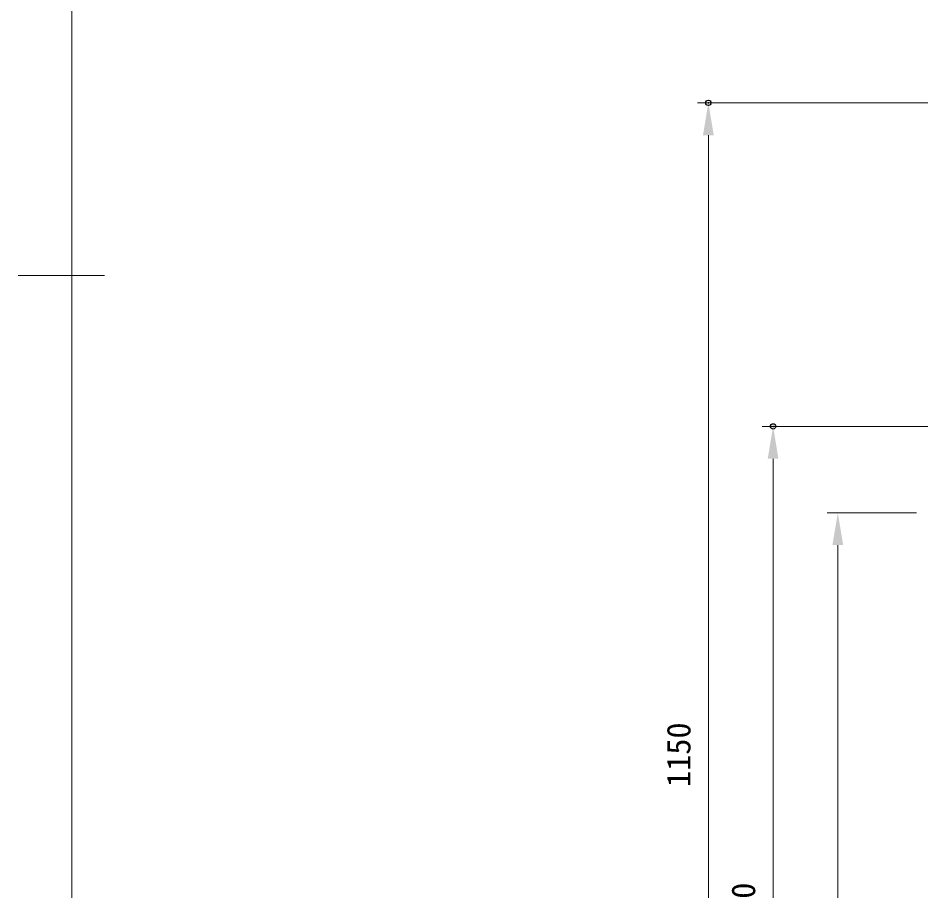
# Model space of a CAD drawing. Units: millimetres on the paper. Extents: x -203 to 203, y -143 to 143.
# Drawn here: x -203 to -119.3, y -57.1 to 23.9 of the extents above; entities that cross this region are included whole.
import ezdxf
from ezdxf.enums import TextEntityAlignment as Align

# ---------------------------------------------------------------- set-up
doc = ezdxf.new("R2010")
doc.units = ezdxf.units.MM
doc.header["$PDMODE"] = 32
doc.header["$PDSIZE"] = 0.5
for name, color, linetype, lineweight in [('0-4_図面_FORMAT$01_WAKU$OUT_LINE', 6, 'Continuous', 18), ('0-6_DIMENSION_LINES$02_DIMENSI', 7, 'Continuous', 20), ('0-E_WAKU_INVISIBLE', 7, 'Continuous', 18)]:
    doc.layers.add(name, color=color, linetype=linetype, lineweight=lineweight)
doc.layers.add('0-7_DEFPOINTS', color=7, linetype='Continuous')
doc.styles.add('ＭＳ ゴシック', font='')
doc.styles.get('ＭＳ ゴシック').set_extended_font_data('MS Gothic')

# ---------------------------------------------------------------- blocks, each defined once
blk = doc.blocks.new('D12')
at = {"layer": '0-6_DIMENSION_LINES$02_DIMENSI'}
for p, q in [((90.3, 126.5), (82, 126.5)), ((83, 123.5), (83, 52.5)), ((81.5, 49.5), (82, 49.5))]:
    blk.add_line(p, q, dxfattribs=at)
for points in [[(83.5, 123.5), (82.5, 123.5), (83, 126.5)], [(82.5, 52.5), (83.5, 52.5), (83, 49.5)]]:
    blk.add_solid(points, dxfattribs=at)
at = {"layer": '0-7_DEFPOINTS'}
for p in [(91.8, 126.5), (83, 49.5)]:
    blk.add_point(p, dxfattribs=at)
at = {"layer": '0-6_DIMENSION_LINES$02_DIMENSI', "style": 'ＭＳ ゴシック'}
blk.add_text('770', height=2.199, rotation=90, dxfattribs=at).set_placement((82, 83.714), align=Align.BOTTOM_LEFT)
blk = doc.blocks.new('D13')
at = {"layer": '0-6_DIMENSION_LINES$02_DIMENSI'}
for p, q in [((132.753, 134.5), (76, 134.5)), ((77, 52.5), (77, 131.5)), ((78.5, 49.5), (78, 49.5))]:
    blk.add_line(p, q, dxfattribs=at)
for points in [[(77.5, 131.5), (76.5, 131.5), (77, 134.5)], [(76.5, 52.5), (77.5, 52.5), (77, 49.5)]]:
    blk.add_solid(points, dxfattribs=at)
at = {"layer": '0-7_DEFPOINTS'}
for p in [(77, 134.5), (134.253, 134.5), (77, 49.5)]:
    blk.add_point(p, dxfattribs=at)
at = {"layer": '0-6_DIMENSION_LINES$02_DIMENSI', "style": 'ＭＳ ゴシック'}
blk.add_text('850', height=2.199, rotation=90, dxfattribs=at).set_placement((76, 87.714), align=Align.BOTTOM_LEFT)
blk = doc.blocks.new('D14')
at = {"layer": '0-6_DIMENSION_LINES$02_DIMENSI'}
for p, q in [((134.3, 164.5), (70, 164.5)), ((71, 52.5), (71, 161.5)), ((72.5, 49.5), (72, 49.5))]:
    blk.add_line(p, q, dxfattribs=at)
for points in [[(71.5, 161.5), (70.5, 161.5), (71, 164.5)], [(70.5, 52.5), (71.5, 52.5), (71, 49.5)]]:
    blk.add_solid(points, dxfattribs=at)
at = {"layer": '0-7_DEFPOINTS'}
for p in [(71, 164.5), (135.8, 164.5), (71, 49.5)]:
    blk.add_point(p, dxfattribs=at)
at = {"layer": '0-6_DIMENSION_LINES$02_DIMENSI', "style": 'ＭＳ ゴシック'}
blk.add_text('1150', height=2.199, rotation=90, dxfattribs=at).set_placement((70, 101.071), align=Align.BOTTOM_LEFT)

msp = doc.modelspace()

# ---------------------------------------------------------------- linework, layer by layer
at = {"layer": '0-4_図面_FORMAT$01_WAKU$OUT_LINE'}
msp.add_line((-195, 0), (-203, 0), dxfattribs=at)
msp.add_lwpolyline([(-198, -138), (198, -138), (198, 138), (-198, 138)], close=True, dxfattribs=at)
at = {"layer": '0-E_WAKU_INVISIBLE'}
msp.add_line((-198, 138), (-198, -138), dxfattribs=at)

# ---------------------------------------------------------------- block references
at = {"layer": '0-6_DIMENSION_LINES$02_DIMENSI'}
for name in ['D14', 'D13', 'D12']:
    msp.add_blockref(name, (-210, -148.5), dxfattribs=at)

doc.saveas('drawing.dxf')
